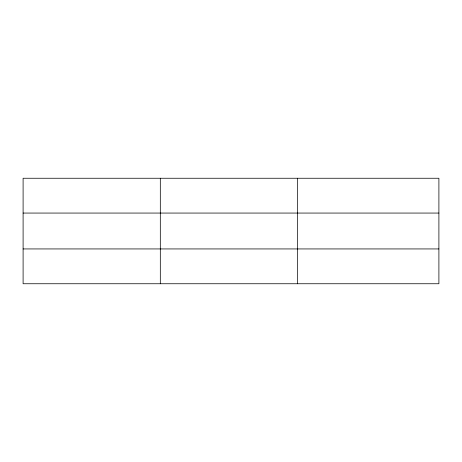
<?xml version="1.0" encoding="UTF-8"?>
<svg xmlns="http://www.w3.org/2000/svg" width="462" height="462" viewBox="0 0 462 462"><rect width="100%" height="100%" fill="white"/><g stroke="black" fill="none" stroke-linecap="round" stroke-linejoin="round"><path stroke-width="0.69" d="M160.314 178.251L160.314 283.749M297.528 178.251L297.528 283.749M438.9 213.063L438.9 178.251L23.1 178.251L23.1 283.749L438.9 283.749L438.9 213.063L23.1 213.063M23.1 248.937L438.9 248.937"/></g></svg>
